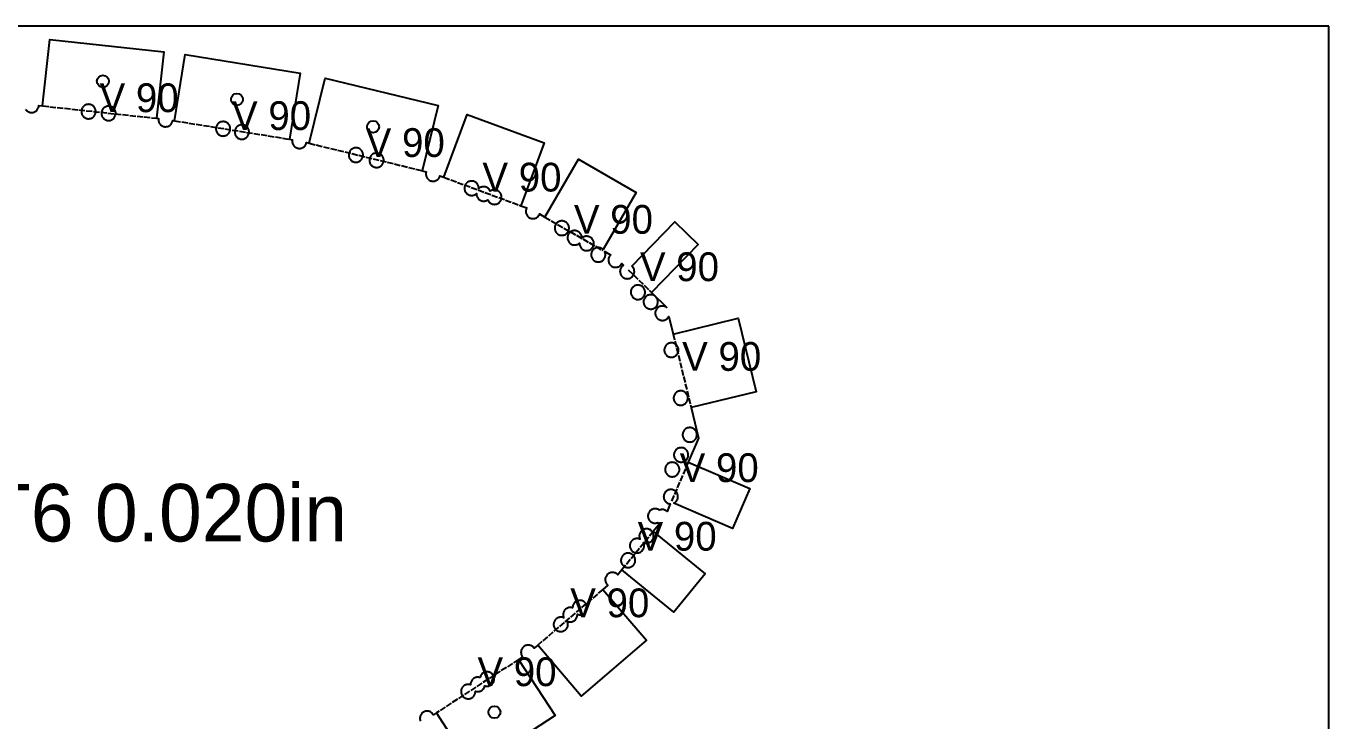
# Model space of a CAD drawing. Header units: millimetres. Extents: x 0 to 2438, y 0 to 1219.
# Drawn here: x 2166 to 2438, y 1074.1 to 1219 of the extents above; entities that cross this region are included whole.
import ezdxf

# ---------------------------------------------------------------- set-up
doc = ezdxf.new("R2010")
doc.units = ezdxf.units.MM
doc.linetypes.add('DASHED', pattern=[1.524, 1.27, -0.254])
for name, color, linetype in [('CUT', 7, 'CONTINUOUS'), ('ETCH', 8, 'CONTINUOUS'), ('HOLE', 6, 'CONTINUOUS'), ('VALLEY', 1, 'DASHED')]:
    doc.layers.add(name, color=color, linetype=linetype)

msp = doc.modelspace()

# ---------------------------------------------------------------- linework, layer by layer
at = {"layer": 'CUT'}
msp.add_lwpolyline([(2165.91, 1201.62), (2166, 1201.5), (2166.1, 1201.39), (2166.21, 1201.3), (2166.33, 1201.21), (2166.46, 1201.14), (2166.6, 1201.08), (2166.73, 1201.03), (2166.88, 1200.99), (2167.02, 1200.97), (2167.17, 1200.97), (2167.32, 1200.98), (2167.46, 1201), (2167.61, 1201.04), (2167.74, 1201.09), (2167.88, 1201.16), (2168, 1201.23), (2168.12, 1201.32), (2168.23, 1201.42), (2168.32, 1201.53), (2168.41, 1201.65), (2168.48, 1201.78), (2168.54, 1201.91), (2168.59, 1202.05), (2168.63, 1202.2), (2168.64, 1202.34), (2168.65, 1202.43), (2169.46, 1202.34), (2170.96, 1216.23), (2194.76, 1213.65), (2193.25, 1199.76), (2193.64, 1199.72), (2193.62, 1199.63), (2193.62, 1199.49), (2193.63, 1199.34), (2193.65, 1199.19), (2193.69, 1199.05), (2193.74, 1198.91), (2193.81, 1198.78), (2193.88, 1198.66), (2193.97, 1198.54), (2194.07, 1198.43), (2194.18, 1198.33), (2194.3, 1198.25), (2194.43, 1198.17), (2194.56, 1198.11), (2194.7, 1198.07), (2194.85, 1198.03), (2194.99, 1198.01), (2195.14, 1198.01), (2195.29, 1198.02), (2195.43, 1198.04), (2195.57, 1198.08), (2195.71, 1198.13), (2195.84, 1198.19), (2195.97, 1198.27), (2196.09, 1198.36), (2196.19, 1198.46), (2196.29, 1198.57), (2196.38, 1198.69), (2196.45, 1198.82), (2196.51, 1198.95), (2196.56, 1199.09), (2196.59, 1199.24), (2196.61, 1199.32), (2196.99, 1199.26), (2199.21, 1213.05), (2223.23, 1209.18), (2221.01, 1195.39), (2221.6, 1195.3), (2221.59, 1195.25), (2221.57, 1195.1), (2221.56, 1194.96), (2221.57, 1194.81), (2221.6, 1194.66), (2221.63, 1194.52), (2221.68, 1194.38), (2221.75, 1194.25), (2221.83, 1194.13), (2221.92, 1194.01), (2222.02, 1193.9), (2222.13, 1193.8), (2222.25, 1193.72), (2222.37, 1193.64), (2222.51, 1193.58), (2222.65, 1193.54), (2222.79, 1193.5), (2222.94, 1193.48), (2223.08, 1193.48), (2223.23, 1193.49), (2223.38, 1193.51), (2223.52, 1193.55), (2223.66, 1193.6), (2223.79, 1193.66), (2223.91, 1193.74), (2224.03, 1193.83), (2224.14, 1193.93), (2224.23, 1194.04), (2224.32, 1194.16), (2224.39, 1194.29), (2224.46, 1194.42), (2224.5, 1194.56), (2224.54, 1194.7), (2225.11, 1194.56), (2228.41, 1208.14), (2252, 1202.41), (2248.71, 1188.83), (2249.55, 1188.63), (2249.53, 1188.56), (2249.49, 1188.42), (2249.47, 1188.27), (2249.47, 1188.12), (2249.48, 1187.98), (2249.5, 1187.83), (2249.54, 1187.69), (2249.59, 1187.55), (2249.65, 1187.42), (2249.73, 1187.29), (2249.82, 1187.18), (2249.92, 1187.07), (2250.03, 1186.97), (2250.15, 1186.89), (2250.28, 1186.81), (2250.41, 1186.75), (2250.55, 1186.7), (2250.69, 1186.67), (2250.84, 1186.65), (2250.99, 1186.64), (2251.13, 1186.65), (2251.28, 1186.68), (2251.42, 1186.72), (2251.56, 1186.77), (2251.69, 1186.83), (2251.82, 1186.91), (2251.93, 1187), (2252.04, 1187.1), (2252.14, 1187.21), (2252.23, 1187.33), (2252.3, 1187.46), (2252.36, 1187.59), (2252.41, 1187.73), (2252.41, 1187.76), (2253.23, 1187.46), (2258.06, 1200.56), (2274.15, 1194.63), (2269.31, 1181.52), (2270.52, 1181.08), (2270.49, 1181.03), (2270.43, 1180.9), (2270.38, 1180.76), (2270.35, 1180.61), (2270.33, 1180.47), (2270.32, 1180.32), (2270.33, 1180.17), (2270.36, 1180.03), (2270.39, 1179.89), (2270.45, 1179.75), (2270.51, 1179.62), (2270.59, 1179.49), (2270.68, 1179.37), (2270.78, 1179.27), (2270.89, 1179.17), (2271.01, 1179.08), (2271.13, 1179.01), (2271.27, 1178.95), (2271.41, 1178.9), (2271.55, 1178.87), (2271.7, 1178.85), (2271.84, 1178.84), (2271.99, 1178.85), (2272.14, 1178.88), (2272.28, 1178.91), (2272.42, 1178.96), (2272.55, 1179.03), (2272.67, 1179.11), (2272.79, 1179.2), (2272.9, 1179.3), (2273, 1179.41), (2273.08, 1179.53), (2273.16, 1179.65), (2273.22, 1179.79), (2273.22, 1179.81), (2274.33, 1179.17), (2281.32, 1191.26), (2293.39, 1184.29), (2286.51, 1172.37), (2286.51, 1172.38), (2286.4, 1172.47), (2286.28, 1172.56), (2286.15, 1172.63), (2286.01, 1172.69), (2285.88, 1172.74), (2285.73, 1172.77), (2285.59, 1172.79), (2285.44, 1172.8), (2285.29, 1172.79), (2285.15, 1172.77), (2285, 1172.73), (2284.87, 1172.68), (2284.73, 1172.61), (2284.61, 1172.54), (2284.49, 1172.45), (2284.38, 1172.35), (2284.29, 1172.24), (2284.2, 1172.12), (2284.13, 1171.99), (2284.07, 1171.85), (2284.02, 1171.72), (2283.98, 1171.57), (2283.97, 1171.43), (2283.96, 1171.28), (2283.97, 1171.13), (2283.99, 1170.99), (2284.03, 1170.84), (2284.08, 1170.71), (2284.15, 1170.57), (2284.22, 1170.45), (2284.31, 1170.33), (2284.41, 1170.22), (2284.52, 1170.13), (2284.64, 1170.04), (2284.77, 1169.97), (2284.91, 1169.91), (2285.04, 1169.86), (2285.19, 1169.82), (2285.33, 1169.81), (2285.48, 1169.8), (2285.63, 1169.81), (2285.77, 1169.83), (2285.92, 1169.87), (2286.05, 1169.92), (2286.19, 1169.99), (2286.31, 1170.06), (2286.43, 1170.15), (2286.54, 1170.25), (2286.63, 1170.36), (2286.72, 1170.48), (2286.79, 1170.61), (2286.85, 1170.75), (2286.9, 1170.88), (2286.93, 1171.03), (2286.95, 1171.17), (2286.96, 1171.32), (2286.95, 1171.47), (2286.93, 1171.61), (2286.89, 1171.76), (2286.84, 1171.89), (2286.81, 1171.96), (2288.02, 1171.25), (2287.99, 1171.22), (2287.89, 1171.11), (2287.81, 1170.99), (2287.73, 1170.87), (2287.67, 1170.73), (2287.62, 1170.59), (2287.59, 1170.45), (2287.57, 1170.3), (2287.56, 1170.16), (2287.57, 1170.01), (2287.6, 1169.86), (2287.63, 1169.72), (2287.69, 1169.58), (2287.75, 1169.45), (2287.83, 1169.33), (2287.92, 1169.21), (2288.02, 1169.1), (2288.13, 1169), (2288.25, 1168.92), (2288.38, 1168.84), (2288.51, 1168.78), (2288.65, 1168.74), (2288.79, 1168.7), (2288.94, 1168.68), (2289.09, 1168.68), (2289.23, 1168.69), (2289.38, 1168.71), (2289.52, 1168.75), (2289.66, 1168.8), (2289.79, 1168.86), (2289.91, 1168.94), (2290.03, 1169.03), (2290.14, 1169.13), (2290.24, 1169.24), (2290.32, 1169.36), (2290.38, 1169.47), (2290.75, 1169.11), (2290.64, 1169.05), (2290.53, 1168.96), (2290.42, 1168.86), (2290.32, 1168.75), (2290.24, 1168.63), (2290.16, 1168.5), (2290.1, 1168.37), (2290.05, 1168.23), (2290.02, 1168.09), (2290, 1167.94), (2289.99, 1167.79), (2290, 1167.65), (2290.03, 1167.5), (2290.07, 1167.36), (2290.12, 1167.22), (2290.18, 1167.09), (2290.26, 1166.96), (2290.35, 1166.85), (2290.45, 1166.74), (2290.56, 1166.64), (2290.68, 1166.55), (2290.81, 1166.48), (2290.94, 1166.42), (2291.08, 1166.37), (2291.22, 1166.34), (2291.37, 1166.32), (2291.52, 1166.31), (2291.66, 1166.32), (2291.81, 1166.35), (2291.95, 1166.38), (2292.09, 1166.44), (2292.22, 1166.5), (2292.34, 1166.58), (2292.46, 1166.67), (2292.57, 1166.77), (2292.67, 1166.88), (2292.75, 1167), (2292.83, 1167.12), (2292.89, 1167.26), (2292.94, 1167.4), (2292.97, 1167.54), (2292.99, 1167.69), (2292.99, 1167.83), (2292.98, 1167.98), (2292.96, 1168.13), (2292.92, 1168.27), (2292.87, 1168.41), (2292.81, 1168.54), (2292.73, 1168.66), (2292.64, 1168.78), (2292.54, 1168.89), (2292.48, 1168.94), (2301.47, 1178.18), (2306.33, 1173.45), (2296.59, 1163.43), (2299.71, 1160.4), (2299.73, 1160.3), (2299.65, 1160.36), (2299.53, 1160.43), (2299.39, 1160.49), (2299.25, 1160.54), (2299.11, 1160.58), (2298.96, 1160.6), (2298.82, 1160.6), (2298.67, 1160.59), (2298.53, 1160.57), (2298.38, 1160.53), (2298.24, 1160.48), (2298.11, 1160.41), (2297.99, 1160.34), (2297.87, 1160.25), (2297.76, 1160.15), (2297.67, 1160.04), (2297.58, 1159.92), (2297.51, 1159.79), (2297.44, 1159.66), (2297.4, 1159.52), (2297.36, 1159.37), (2297.34, 1159.23), (2297.34, 1159.08), (2297.35, 1158.93), (2297.37, 1158.79), (2297.41, 1158.65), (2297.46, 1158.51), (2297.53, 1158.37), (2297.6, 1158.25), (2297.69, 1158.13), (2297.79, 1158.03), (2297.9, 1157.93), (2298.02, 1157.84), (2298.15, 1157.77), (2298.28, 1157.71), (2298.42, 1157.66), (2298.57, 1157.63), (2298.71, 1157.61), (2298.86, 1157.6), (2299.01, 1157.61), (2299.15, 1157.63), (2299.29, 1157.67), (2299.43, 1157.72), (2299.56, 1157.79), (2299.69, 1157.86), (2299.81, 1157.95), (2299.91, 1158.05), (2300.01, 1158.17), (2300.1, 1158.28), (2300.17, 1158.41), (2300.19, 1158.44), (2301.09, 1154.77), (2314.66, 1158.09), (2318.42, 1142.74), (2304.85, 1139.42), (2306.41, 1133.07), (2304.25, 1128.07), (2317.09, 1122.54), (2313.48, 1114.17), (2301.2, 1119.46), (2301.33, 1119.52), (2301.45, 1119.6), (2301.57, 1119.69), (2301.68, 1119.79), (2301.77, 1119.9), (2301.86, 1120.02), (2301.93, 1120.15), (2302, 1120.28), (2302.04, 1120.42), (2302.08, 1120.56), (2302.1, 1120.71), (2302.1, 1120.86), (2302.09, 1121), (2302.07, 1121.15), (2302.03, 1121.29), (2301.98, 1121.43), (2301.91, 1121.56), (2301.84, 1121.69), (2301.75, 1121.8), (2301.65, 1121.91), (2301.54, 1122.01), (2301.42, 1122.09), (2301.29, 1122.17), (2301.16, 1122.23), (2301.02, 1122.28), (2300.87, 1122.31), (2300.73, 1122.33), (2300.58, 1122.34), (2300.43, 1122.33), (2300.29, 1122.3), (2300.15, 1122.27), (2300.01, 1122.21), (2299.88, 1122.15), (2299.75, 1122.07), (2299.63, 1121.98), (2299.53, 1121.88), (2299.43, 1121.77), (2299.34, 1121.65), (2299.27, 1121.52), (2299.21, 1121.39), (2299.16, 1121.25), (2299.13, 1121.11), (2299.11, 1120.96), (2299.1, 1120.82), (2299.11, 1120.67), (2299.13, 1120.52), (2299.17, 1120.38), (2299.22, 1120.24), (2299.29, 1120.11), (2299.37, 1119.99), (2299.46, 1119.87), (2299.56, 1119.76), (2299.67, 1119.66), (2299.79, 1119.58), (2299.91, 1119.5), (2300.05, 1119.44), (2300.19, 1119.39), (2300.33, 1119.36), (2300.48, 1119.34), (2300.5, 1119.34), (2299.81, 1117.75), (2299.74, 1117.82), (2299.62, 1117.91), (2299.49, 1117.98), (2299.35, 1118.04), (2299.22, 1118.09), (2299.07, 1118.13), (2298.93, 1118.14), (2298.78, 1118.15), (2298.63, 1118.14), (2298.49, 1118.12), (2298.34, 1118.08), (2298.21, 1118.03), (2298.2, 1118.02), (2298.13, 1118.07), (2298.01, 1118.15), (2297.87, 1118.21), (2297.73, 1118.26), (2297.59, 1118.29), (2297.44, 1118.31), (2297.3, 1118.31), (2297.15, 1118.3), (2297.01, 1118.28), (2296.86, 1118.24), (2296.72, 1118.19), (2296.59, 1118.13), (2296.47, 1118.05), (2296.35, 1117.96), (2296.24, 1117.86), (2296.15, 1117.75), (2296.06, 1117.63), (2295.99, 1117.5), (2295.92, 1117.37), (2295.88, 1117.23), (2295.84, 1117.09), (2295.82, 1116.94), (2295.82, 1116.79), (2295.83, 1116.65), (2295.85, 1116.5), (2295.89, 1116.36), (2295.94, 1116.22), (2296.01, 1116.09), (2296.08, 1115.96), (2296.17, 1115.85), (2296.27, 1115.74), (2296.38, 1115.64), (2296.5, 1115.56), (2296.63, 1115.48), (2296.76, 1115.42), (2296.9, 1115.37), (2297.05, 1115.34), (2297.19, 1115.32), (2297.34, 1115.31), (2297.49, 1115.32), (2297.63, 1115.35), (2297.77, 1115.38), (2297.91, 1115.44), (2297.92, 1115.44), (2297.98, 1115.39), (2298.11, 1115.32), (2298.25, 1115.26), (2298.29, 1115.24), (2296.95, 1113.6), (2307.77, 1104.77), (2301.2, 1096.72), (2290.38, 1105.56), (2289.53, 1104.52), (2289.45, 1104.61), (2289.34, 1104.71), (2289.22, 1104.79), (2289.09, 1104.87), (2288.96, 1104.93), (2288.82, 1104.97), (2288.67, 1105.01), (2288.53, 1105.03), (2288.38, 1105.03), (2288.23, 1105.02), (2288.09, 1105), (2287.95, 1104.96), (2287.81, 1104.91), (2287.68, 1104.85), (2287.55, 1104.77), (2287.43, 1104.68), (2287.33, 1104.58), (2287.23, 1104.47), (2287.14, 1104.35), (2287.07, 1104.22), (2287.01, 1104.09), (2286.96, 1103.95), (2286.93, 1103.8), (2286.91, 1103.66), (2286.9, 1103.51), (2286.91, 1103.37), (2286.94, 1103.22), (2286.97, 1103.08), (2287.02, 1102.94), (2287.09, 1102.81), (2287.17, 1102.68), (2287.26, 1102.57), (2287.36, 1102.46), (2287.44, 1102.38), (2286.42, 1101.51), (2295.5, 1090.89), (2281.89, 1079.25), (2272.81, 1089.87), (2272.06, 1089.23), (2272.06, 1089.23), (2271.97, 1089.35), (2271.87, 1089.46), (2271.76, 1089.56), (2271.64, 1089.64), (2271.51, 1089.72), (2271.38, 1089.78), (2271.24, 1089.82), (2271.09, 1089.86), (2270.95, 1089.88), (2270.8, 1089.88), (2270.65, 1089.87), (2270.51, 1089.85), (2270.37, 1089.81), (2270.23, 1089.76), (2270.1, 1089.7), (2269.97, 1089.62), (2269.85, 1089.53), (2269.75, 1089.43), (2269.65, 1089.32), (2269.56, 1089.2), (2269.49, 1089.07), (2269.43, 1088.94), (2269.38, 1088.8), (2269.35, 1088.66), (2269.33, 1088.51), (2269.32, 1088.36), (2269.33, 1088.22), (2269.35, 1088.07), (2269.39, 1087.93), (2269.44, 1087.79), (2269.51, 1087.66), (2269.59, 1087.53), (2269.66, 1087.44), (2268.83, 1086.9), (2276.44, 1075.18), (2259.26, 1064.02), (2251.65, 1075.74), (2251.03, 1075.33), (2251.02, 1075.34), (2250.95, 1075.46), (2250.86, 1075.58), (2250.76, 1075.69), (2250.65, 1075.78), (2250.53, 1075.87), (2250.4, 1075.94), (2250.27, 1076), (2250.13, 1076.05), (2249.98, 1076.09), (2249.84, 1076.11), (2249.69, 1076.11), (2249.54, 1076.1), (2249.4, 1076.08), (2249.26, 1076.04), (2249.12, 1075.99), (2248.99, 1075.92), (2248.86, 1075.85), (2248.74, 1075.76), (2248.64, 1075.66), (2248.54, 1075.55), (2248.45, 1075.43), (2248.38, 1075.3), (2248.32, 1075.17), (2248.27, 1075.03), (2248.24, 1074.88), (2248.22, 1074.74), (2248.21, 1074.59), (2248.22, 1074.44), (2248.24, 1074.3), (2248.28, 1074.16), (2248.33, 1074.02)], dxfattribs=at)
for points in [[(2179.77, 1199.86), (2179.9, 1199.94), (2180.02, 1200.03), (2180.12, 1200.13), (2180.22, 1200.24), (2180.31, 1200.36), (2180.38, 1200.49), (2180.44, 1200.62), (2180.49, 1200.76), (2180.52, 1200.9), (2180.54, 1201.05), (2180.55, 1201.2), (2180.54, 1201.34), (2180.52, 1201.49), (2180.48, 1201.63), (2180.43, 1201.77), (2180.36, 1201.9), (2180.28, 1202.03), (2180.19, 1202.14), (2180.09, 1202.25), (2179.98, 1202.35), (2179.86, 1202.44), (2179.74, 1202.51), (2179.6, 1202.57), (2179.46, 1202.62), (2179.32, 1202.65), (2179.17, 1202.67), (2179.03, 1202.68), (2178.88, 1202.67), (2178.74, 1202.64), (2178.59, 1202.61), (2178.45, 1202.55), (2178.32, 1202.49), (2178.2, 1202.41), (2178.08, 1202.32), (2177.97, 1202.22), (2177.88, 1202.11), (2177.79, 1201.99), (2177.72, 1201.86), (2177.65, 1201.73), (2177.61, 1201.59), (2177.57, 1201.45), (2177.55, 1201.3), (2177.55, 1201.16), (2177.56, 1201.01), (2177.58, 1200.86), (2177.62, 1200.72), (2177.67, 1200.58), (2177.74, 1200.45), (2177.81, 1200.33), (2177.9, 1200.21), (2178, 1200.1), (2178.11, 1200), (2178.23, 1199.92), (2178.36, 1199.84), (2178.49, 1199.78), (2178.63, 1199.74), (2178.78, 1199.7), (2178.92, 1199.68), (2179.07, 1199.68), (2179.22, 1199.69), (2179.36, 1199.71), (2179.5, 1199.75), (2179.64, 1199.8), (2179.77, 1199.86)], [(2184.39, 1199.86), (2184.48, 1199.98), (2184.55, 1200.11), (2184.61, 1200.25), (2184.66, 1200.38), (2184.7, 1200.53), (2184.72, 1200.67), (2184.72, 1200.82), (2184.71, 1200.97), (2184.69, 1201.11), (2184.65, 1201.26), (2184.6, 1201.39), (2184.53, 1201.53), (2184.46, 1201.65), (2184.37, 1201.77), (2184.27, 1201.88), (2184.16, 1201.97), (2184.04, 1202.06), (2183.91, 1202.13), (2183.78, 1202.19), (2183.64, 1202.24), (2183.49, 1202.28), (2183.35, 1202.29), (2183.2, 1202.3), (2183.05, 1202.29), (2182.91, 1202.27), (2182.77, 1202.23), (2182.63, 1202.18), (2182.5, 1202.11), (2182.37, 1202.04), (2182.25, 1201.95), (2182.15, 1201.85), (2182.05, 1201.74), (2181.96, 1201.62), (2181.89, 1201.49), (2181.83, 1201.35), (2181.78, 1201.22), (2181.75, 1201.07), (2181.73, 1200.93), (2181.72, 1200.78), (2181.73, 1200.63), (2181.75, 1200.49), (2181.79, 1200.34), (2181.84, 1200.21), (2181.91, 1200.07), (2181.99, 1199.95), (2182.08, 1199.83), (2182.18, 1199.72), (2182.29, 1199.63), (2182.41, 1199.54), (2182.53, 1199.47), (2182.67, 1199.41), (2182.81, 1199.36), (2182.95, 1199.32), (2183.1, 1199.31), (2183.24, 1199.3), (2183.39, 1199.31), (2183.53, 1199.33), (2183.68, 1199.37), (2183.81, 1199.42), (2183.95, 1199.49), (2184.07, 1199.56), (2184.19, 1199.65), (2184.3, 1199.75), (2184.39, 1199.86)], [(2208.1, 1196.43), (2208.21, 1196.53), (2208.31, 1196.64), (2208.39, 1196.76), (2208.47, 1196.89), (2208.53, 1197.02), (2208.57, 1197.16), (2208.61, 1197.3), (2208.63, 1197.45), (2208.63, 1197.6), (2208.62, 1197.74), (2208.6, 1197.89), (2208.56, 1198.03), (2208.51, 1198.17), (2208.45, 1198.3), (2208.37, 1198.42), (2208.28, 1198.54), (2208.18, 1198.65), (2208.07, 1198.75), (2207.95, 1198.83), (2207.82, 1198.91), (2207.69, 1198.97), (2207.55, 1199.02), (2207.41, 1199.05), (2207.26, 1199.07), (2207.11, 1199.07), (2206.97, 1199.06), (2206.82, 1199.04), (2206.68, 1199), (2206.54, 1198.95), (2206.41, 1198.89), (2206.28, 1198.81), (2206.17, 1198.72), (2206.06, 1198.62), (2205.96, 1198.51), (2205.87, 1198.39), (2205.8, 1198.26), (2205.74, 1198.13), (2205.69, 1197.99), (2205.66, 1197.85), (2205.64, 1197.7), (2205.63, 1197.55), (2205.64, 1197.41), (2205.67, 1197.26), (2205.7, 1197.12), (2205.76, 1196.98), (2205.82, 1196.85), (2205.9, 1196.72), (2205.99, 1196.61), (2206.09, 1196.5), (2206.2, 1196.4), (2206.32, 1196.32), (2206.44, 1196.24), (2206.58, 1196.18), (2206.72, 1196.13), (2206.86, 1196.1), (2207.01, 1196.08), (2207.15, 1196.07), (2207.3, 1196.08), (2207.45, 1196.11), (2207.59, 1196.15), (2207.73, 1196.2), (2207.86, 1196.26), (2207.98, 1196.34), (2208.1, 1196.43)], [(2212.44, 1196.36), (2212.49, 1196.49), (2212.52, 1196.64), (2212.54, 1196.78), (2212.55, 1196.93), (2212.54, 1197.08), (2212.52, 1197.22), (2212.48, 1197.37), (2212.43, 1197.5), (2212.36, 1197.64), (2212.28, 1197.76), (2212.19, 1197.88), (2212.09, 1197.99), (2211.98, 1198.08), (2211.86, 1198.17), (2211.74, 1198.24), (2211.6, 1198.3), (2211.46, 1198.35), (2211.32, 1198.39), (2211.17, 1198.4), (2211.03, 1198.41), (2210.88, 1198.4), (2210.74, 1198.38), (2210.59, 1198.34), (2210.45, 1198.29), (2210.32, 1198.22), (2210.2, 1198.15), (2210.08, 1198.06), (2209.97, 1197.96), (2209.88, 1197.85), (2209.79, 1197.73), (2209.72, 1197.6), (2209.65, 1197.46), (2209.61, 1197.33), (2209.57, 1197.18), (2209.55, 1197.04), (2209.55, 1196.89), (2209.56, 1196.74), (2209.58, 1196.6), (2209.62, 1196.45), (2209.67, 1196.32), (2209.74, 1196.18), (2209.81, 1196.06), (2209.9, 1195.94), (2210, 1195.83), (2210.11, 1195.74), (2210.23, 1195.65), (2210.36, 1195.58), (2210.49, 1195.52), (2210.63, 1195.47), (2210.78, 1195.43), (2210.92, 1195.42), (2211.07, 1195.41), (2211.22, 1195.42), (2211.36, 1195.44), (2211.5, 1195.48), (2211.64, 1195.53), (2211.77, 1195.6), (2211.9, 1195.67), (2212.02, 1195.76), (2212.12, 1195.86), (2212.22, 1195.97), (2212.31, 1196.09), (2212.38, 1196.22), (2212.44, 1196.36)], [(2236.12, 1191.3), (2236.19, 1191.42), (2236.25, 1191.56), (2236.3, 1191.7), (2236.34, 1191.84), (2236.36, 1191.99), (2236.36, 1192.13), (2236.35, 1192.28), (2236.33, 1192.42), (2236.29, 1192.57), (2236.24, 1192.7), (2236.17, 1192.84), (2236.1, 1192.96), (2236.01, 1193.08), (2235.91, 1193.19), (2235.8, 1193.28), (2235.68, 1193.37), (2235.55, 1193.44), (2235.42, 1193.51), (2235.28, 1193.55), (2235.13, 1193.59), (2234.99, 1193.61), (2234.84, 1193.61), (2234.69, 1193.6), (2234.55, 1193.58), (2234.41, 1193.54), (2234.27, 1193.49), (2234.14, 1193.42), (2234.01, 1193.35), (2233.89, 1193.26), (2233.79, 1193.16), (2233.69, 1193.05), (2233.6, 1192.93), (2233.53, 1192.8), (2233.47, 1192.67), (2233.42, 1192.53), (2233.39, 1192.38), (2233.37, 1192.24), (2233.36, 1192.09), (2233.37, 1191.94), (2233.39, 1191.8), (2233.43, 1191.66), (2233.48, 1191.52), (2233.55, 1191.39), (2233.63, 1191.26), (2233.71, 1191.14), (2233.81, 1191.04), (2233.93, 1190.94), (2234.04, 1190.85), (2234.17, 1190.78), (2234.31, 1190.72), (2234.45, 1190.67), (2234.59, 1190.64), (2234.73, 1190.62), (2234.88, 1190.61), (2235.03, 1190.62), (2235.17, 1190.64), (2235.32, 1190.68), (2235.45, 1190.73), (2235.59, 1190.8), (2235.71, 1190.88), (2235.83, 1190.97), (2235.94, 1191.07), (2236.03, 1191.18), (2236.12, 1191.3)], [(2240.66, 1190.88), (2240.67, 1191.03), (2240.66, 1191.18), (2240.63, 1191.32), (2240.6, 1191.47), (2240.55, 1191.6), (2240.48, 1191.74), (2240.4, 1191.86), (2240.31, 1191.98), (2240.21, 1192.09), (2240.1, 1192.18), (2239.98, 1192.27), (2239.86, 1192.34), (2239.72, 1192.4), (2239.58, 1192.45), (2239.44, 1192.49), (2239.29, 1192.5), (2239.15, 1192.51), (2239, 1192.5), (2238.85, 1192.48), (2238.71, 1192.44), (2238.57, 1192.39), (2238.44, 1192.32), (2238.32, 1192.25), (2238.2, 1192.16), (2238.09, 1192.06), (2237.99, 1191.95), (2237.91, 1191.83), (2237.84, 1191.7), (2237.77, 1191.56), (2237.73, 1191.43), (2237.69, 1191.28), (2237.67, 1191.14), (2237.67, 1190.99), (2237.68, 1190.84), (2237.7, 1190.7), (2237.74, 1190.55), (2237.79, 1190.42), (2237.85, 1190.28), (2237.93, 1190.16), (2238.02, 1190.04), (2238.12, 1189.93), (2238.23, 1189.84), (2238.35, 1189.75), (2238.48, 1189.68), (2238.61, 1189.62), (2238.75, 1189.57), (2238.9, 1189.54), (2239.04, 1189.52), (2239.19, 1189.51), (2239.34, 1189.52), (2239.48, 1189.54), (2239.62, 1189.58), (2239.76, 1189.63), (2239.89, 1189.7), (2240.02, 1189.77), (2240.14, 1189.86), (2240.24, 1189.96), (2240.34, 1190.07), (2240.43, 1190.19), (2240.5, 1190.32), (2240.56, 1190.46), (2240.61, 1190.59), (2240.64, 1190.74), (2240.66, 1190.88)], [(2264.33, 1184.7), (2264.19, 1184.75), (2264.05, 1184.79), (2263.9, 1184.81), (2263.76, 1184.81), (2263.61, 1184.8), (2263.47, 1184.78), (2263.32, 1184.74), (2263.19, 1184.69), (2263.05, 1184.62), (2262.93, 1184.55), (2262.92, 1184.54), (2262.9, 1184.59), (2262.83, 1184.72), (2262.75, 1184.85), (2262.67, 1184.97), (2262.57, 1185.07), (2262.45, 1185.17), (2262.34, 1185.26), (2262.21, 1185.33), (2262.07, 1185.39), (2261.93, 1185.44), (2261.79, 1185.47), (2261.65, 1185.49), (2261.5, 1185.5), (2261.35, 1185.49), (2261.21, 1185.47), (2261.06, 1185.43), (2260.93, 1185.38), (2260.79, 1185.31), (2260.67, 1185.23), (2260.55, 1185.15), (2260.51, 1185.1), (2260.51, 1185.2), (2260.5, 1185.34), (2260.48, 1185.49), (2260.44, 1185.63), (2260.39, 1185.77), (2260.32, 1185.9), (2260.25, 1186.03), (2260.16, 1186.14), (2260.06, 1186.25), (2259.95, 1186.35), (2259.83, 1186.43), (2259.7, 1186.51), (2259.57, 1186.57), (2259.43, 1186.62), (2259.28, 1186.65), (2259.14, 1186.67), (2258.99, 1186.68), (2258.84, 1186.67), (2258.7, 1186.64), (2258.56, 1186.61), (2258.42, 1186.55), (2258.29, 1186.49), (2258.16, 1186.41), (2258.04, 1186.32), (2257.94, 1186.22), (2257.84, 1186.11), (2257.75, 1185.99), (2257.68, 1185.86), (2257.62, 1185.73), (2257.57, 1185.59), (2257.54, 1185.45), (2257.52, 1185.3), (2257.51, 1185.16), (2257.52, 1185.01), (2257.54, 1184.86), (2257.58, 1184.72), (2257.63, 1184.58), (2257.7, 1184.45), (2257.78, 1184.33), (2257.86, 1184.21), (2257.97, 1184.1), (2258.08, 1184), (2258.19, 1183.92), (2258.32, 1183.84), (2258.46, 1183.78), (2258.6, 1183.73), (2258.74, 1183.7), (2258.88, 1183.68), (2259.03, 1183.68), (2259.18, 1183.69), (2259.32, 1183.71), (2259.47, 1183.75), (2259.6, 1183.8), (2259.74, 1183.86), (2259.86, 1183.94), (2259.98, 1184.03), (2260.02, 1184.07), (2260.02, 1183.98), (2260.03, 1183.83), (2260.05, 1183.69), (2260.09, 1183.54), (2260.14, 1183.41), (2260.21, 1183.27), (2260.28, 1183.15), (2260.37, 1183.03), (2260.47, 1182.92), (2260.58, 1182.83), (2260.7, 1182.74), (2260.83, 1182.67), (2260.96, 1182.61), (2261.1, 1182.56), (2261.25, 1182.52), (2261.39, 1182.5), (2261.54, 1182.5), (2261.69, 1182.51), (2261.83, 1182.53), (2261.97, 1182.57), (2262.11, 1182.62), (2262.24, 1182.69), (2262.37, 1182.76), (2262.38, 1182.77), (2262.4, 1182.72), (2262.47, 1182.59), (2262.54, 1182.46), (2262.63, 1182.34), (2262.73, 1182.24), (2262.84, 1182.14), (2262.96, 1182.05), (2263.09, 1181.98), (2263.22, 1181.92), (2263.36, 1181.87), (2263.51, 1181.84), (2263.65, 1181.82), (2263.8, 1181.81), (2263.95, 1181.82), (2264.09, 1181.84), (2264.23, 1181.88), (2264.37, 1181.93), (2264.5, 1182), (2264.63, 1182.08), (2264.75, 1182.16), (2264.85, 1182.26), (2264.95, 1182.38), (2265.04, 1182.49), (2265.11, 1182.62), (2265.17, 1182.76), (2265.22, 1182.9), (2265.25, 1183.04), (2265.27, 1183.18), (2265.28, 1183.33), (2265.27, 1183.48), (2265.25, 1183.62), (2265.21, 1183.77), (2265.16, 1183.9), (2265.09, 1184.04), (2265.01, 1184.16), (2264.92, 1184.28), (2264.82, 1184.39), (2264.71, 1184.48), (2264.59, 1184.57), (2264.47, 1184.64), (2264.33, 1184.7)], [(2279.32, 1177.17), (2279.29, 1177.31), (2279.23, 1177.45), (2279.17, 1177.58), (2279.09, 1177.71), (2279, 1177.82), (2278.9, 1177.93), (2278.79, 1178.03), (2278.67, 1178.11), (2278.55, 1178.19), (2278.41, 1178.25), (2278.27, 1178.3), (2278.13, 1178.33), (2277.98, 1178.35), (2277.84, 1178.36), (2277.69, 1178.35), (2277.54, 1178.32), (2277.4, 1178.28), (2277.26, 1178.23), (2277.13, 1178.17), (2277.01, 1178.09), (2276.89, 1178), (2276.78, 1177.9), (2276.68, 1177.79), (2276.6, 1177.67), (2276.52, 1177.54), (2276.46, 1177.41), (2276.42, 1177.27), (2276.38, 1177.13), (2276.36, 1176.98), (2276.36, 1176.83), (2276.37, 1176.69), (2276.39, 1176.54), (2276.43, 1176.4), (2276.48, 1176.26), (2276.54, 1176.13), (2276.62, 1176), (2276.71, 1175.89), (2276.81, 1175.78), (2276.92, 1175.68), (2277.04, 1175.6), (2277.17, 1175.52), (2277.3, 1175.46), (2277.44, 1175.41), (2277.59, 1175.38), (2277.73, 1175.36), (2277.88, 1175.36), (2278.02, 1175.37), (2278.17, 1175.39), (2278.31, 1175.43), (2278.45, 1175.48), (2278.58, 1175.54), (2278.71, 1175.62), (2278.82, 1175.71), (2278.93, 1175.81), (2279.03, 1175.92), (2279.12, 1176.04), (2279.19, 1176.17), (2279.25, 1176.3), (2279.3, 1176.44), (2279.33, 1176.58), (2279.35, 1176.73), (2279.36, 1176.88), (2279.35, 1177.02), (2279.32, 1177.17)], [(2283.16, 1175.16), (2283.01, 1175.16), (2282.86, 1175.15), (2282.72, 1175.13), (2282.57, 1175.09), (2282.44, 1175.04), (2282.3, 1174.98), (2282.18, 1174.9), (2282.06, 1174.81), (2282.02, 1174.77), (2282.02, 1174.86), (2282.01, 1175.01), (2281.99, 1175.15), (2281.95, 1175.3), (2281.9, 1175.43), (2281.83, 1175.57), (2281.76, 1175.69), (2281.67, 1175.81), (2281.57, 1175.92), (2281.46, 1176.01), (2281.34, 1176.1), (2281.21, 1176.17), (2281.08, 1176.23), (2280.94, 1176.28), (2280.79, 1176.32), (2280.65, 1176.33), (2280.5, 1176.34), (2280.35, 1176.33), (2280.21, 1176.31), (2280.07, 1176.27), (2279.93, 1176.22), (2279.8, 1176.15), (2279.67, 1176.08), (2279.55, 1175.99), (2279.45, 1175.89), (2279.35, 1175.78), (2279.26, 1175.66), (2279.19, 1175.53), (2279.13, 1175.39), (2279.08, 1175.26), (2279.05, 1175.11), (2279.03, 1174.97), (2279.02, 1174.82), (2279.03, 1174.67), (2279.05, 1174.53), (2279.09, 1174.38), (2279.14, 1174.25), (2279.21, 1174.11), (2279.29, 1173.99), (2279.38, 1173.87), (2279.48, 1173.76), (2279.59, 1173.67), (2279.71, 1173.58), (2279.83, 1173.51), (2279.97, 1173.45), (2280.11, 1173.4), (2280.25, 1173.36), (2280.4, 1173.35), (2280.54, 1173.34), (2280.69, 1173.35), (2280.83, 1173.37), (2280.98, 1173.41), (2281.11, 1173.46), (2281.25, 1173.53), (2281.37, 1173.6), (2281.49, 1173.69), (2281.53, 1173.74), (2281.53, 1173.64), (2281.54, 1173.5), (2281.56, 1173.35), (2281.6, 1173.21), (2281.65, 1173.07), (2281.72, 1172.94), (2281.79, 1172.81), (2281.88, 1172.7), (2281.98, 1172.59), (2282.09, 1172.49), (2282.21, 1172.4), (2282.34, 1172.33), (2282.48, 1172.27), (2282.61, 1172.22), (2282.76, 1172.19), (2282.9, 1172.17), (2283.05, 1172.16), (2283.2, 1172.17), (2283.34, 1172.2), (2283.49, 1172.23), (2283.62, 1172.29), (2283.76, 1172.35), (2283.88, 1172.43), (2284, 1172.52), (2284.11, 1172.62), (2284.2, 1172.73), (2284.29, 1172.85), (2284.36, 1172.97), (2284.42, 1173.11), (2284.47, 1173.25), (2284.5, 1173.39), (2284.52, 1173.54), (2284.53, 1173.68), (2284.52, 1173.83), (2284.5, 1173.98), (2284.46, 1174.12), (2284.41, 1174.26), (2284.34, 1174.39), (2284.27, 1174.51), (2284.18, 1174.63), (2284.08, 1174.74), (2283.97, 1174.84), (2283.85, 1174.92), (2283.72, 1175), (2283.58, 1175.06), (2283.45, 1175.1), (2283.3, 1175.14), (2283.16, 1175.16)], [(2295.24, 1163.5), (2295.23, 1163.65), (2295.21, 1163.79), (2295.17, 1163.93), (2295.12, 1164.07), (2295.06, 1164.2), (2294.98, 1164.33), (2294.89, 1164.45), (2294.79, 1164.55), (2294.68, 1164.65), (2294.56, 1164.74), (2294.43, 1164.81), (2294.3, 1164.87), (2294.16, 1164.92), (2294.02, 1164.95), (2293.87, 1164.97), (2293.72, 1164.98), (2293.58, 1164.97), (2293.43, 1164.95), (2293.29, 1164.91), (2293.15, 1164.86), (2293.02, 1164.79), (2292.89, 1164.71), (2292.78, 1164.63), (2292.67, 1164.53), (2292.57, 1164.41), (2292.49, 1164.3), (2292.41, 1164.17), (2292.35, 1164.03), (2292.3, 1163.89), (2292.27, 1163.75), (2292.25, 1163.61), (2292.24, 1163.46), (2292.25, 1163.31), (2292.28, 1163.17), (2292.31, 1163.02), (2292.37, 1162.89), (2292.43, 1162.75), (2292.51, 1162.63), (2292.6, 1162.51), (2292.7, 1162.4), (2292.81, 1162.31), (2292.93, 1162.22), (2293.06, 1162.15), (2293.19, 1162.09), (2293.33, 1162.04), (2293.47, 1162), (2293.62, 1161.98), (2293.76, 1161.98), (2293.91, 1161.99), (2294.06, 1162.01), (2294.2, 1162.05), (2294.34, 1162.1), (2294.47, 1162.17), (2294.59, 1162.24), (2294.71, 1162.33), (2294.82, 1162.43), (2294.92, 1162.54), (2295, 1162.66), (2295.08, 1162.79), (2295.14, 1162.92), (2295.19, 1163.06), (2295.22, 1163.21), (2295.24, 1163.35), (2295.24, 1163.5)], [(2297.55, 1162.43), (2297.45, 1162.54), (2297.34, 1162.64), (2297.22, 1162.72), (2297.1, 1162.8), (2296.96, 1162.86), (2296.82, 1162.91), (2296.68, 1162.94), (2296.53, 1162.96), (2296.39, 1162.96), (2296.24, 1162.95), (2296.09, 1162.93), (2295.95, 1162.89), (2295.81, 1162.84), (2295.68, 1162.78), (2295.56, 1162.7), (2295.44, 1162.61), (2295.33, 1162.51), (2295.24, 1162.4), (2295.15, 1162.28), (2295.08, 1162.15), (2295.01, 1162.02), (2294.97, 1161.88), (2294.93, 1161.74), (2294.91, 1161.59), (2294.91, 1161.44), (2294.92, 1161.3), (2294.94, 1161.15), (2294.98, 1161.01), (2295.03, 1160.87), (2295.1, 1160.74), (2295.17, 1160.61), (2295.26, 1160.5), (2295.36, 1160.39), (2295.47, 1160.29), (2295.59, 1160.21), (2295.72, 1160.13), (2295.85, 1160.07), (2295.99, 1160.02), (2296.14, 1159.99), (2296.28, 1159.97), (2296.43, 1159.96), (2296.58, 1159.97), (2296.72, 1160), (2296.86, 1160.03), (2297, 1160.09), (2297.13, 1160.15), (2297.26, 1160.23), (2297.38, 1160.32), (2297.48, 1160.42), (2297.58, 1160.53), (2297.67, 1160.65), (2297.74, 1160.78), (2297.8, 1160.91), (2297.85, 1161.05), (2297.88, 1161.19), (2297.9, 1161.34), (2297.91, 1161.48), (2297.9, 1161.63), (2297.88, 1161.78), (2297.84, 1161.92), (2297.79, 1162.06), (2297.72, 1162.19), (2297.64, 1162.31), (2297.55, 1162.43)], [(2302.03, 1152.15), (2301.96, 1152.28), (2301.87, 1152.39), (2301.77, 1152.5), (2301.66, 1152.6), (2301.54, 1152.68), (2301.41, 1152.76), (2301.28, 1152.82), (2301.14, 1152.87), (2300.99, 1152.9), (2300.85, 1152.92), (2300.7, 1152.92), (2300.55, 1152.92), (2300.41, 1152.89), (2300.27, 1152.85), (2300.13, 1152.8), (2300, 1152.74), (2299.87, 1152.66), (2299.75, 1152.57), (2299.65, 1152.47), (2299.55, 1152.36), (2299.46, 1152.24), (2299.39, 1152.11), (2299.33, 1151.98), (2299.28, 1151.84), (2299.25, 1151.7), (2299.23, 1151.55), (2299.22, 1151.4), (2299.23, 1151.26), (2299.25, 1151.11), (2299.29, 1150.97), (2299.34, 1150.83), (2299.41, 1150.7), (2299.49, 1150.57), (2299.57, 1150.46), (2299.67, 1150.35), (2299.79, 1150.25), (2299.9, 1150.17), (2300.03, 1150.09), (2300.17, 1150.03), (2300.31, 1149.98), (2300.45, 1149.95), (2300.59, 1149.93), (2300.74, 1149.93), (2300.89, 1149.93), (2301.03, 1149.96), (2301.18, 1150), (2301.31, 1150.05), (2301.45, 1150.11), (2301.57, 1150.19), (2301.69, 1150.28), (2301.8, 1150.38), (2301.89, 1150.49), (2301.98, 1150.61), (2302.05, 1150.74), (2302.11, 1150.87), (2302.16, 1151.01), (2302.2, 1151.15), (2302.22, 1151.3), (2302.22, 1151.45), (2302.21, 1151.59), (2302.19, 1151.74), (2302.15, 1151.88), (2302.1, 1152.02), (2302.03, 1152.15)], [(2301.34, 1142.11), (2301.28, 1141.97), (2301.23, 1141.83), (2301.2, 1141.69), (2301.18, 1141.54), (2301.17, 1141.4), (2301.18, 1141.25), (2301.2, 1141.1), (2301.24, 1140.96), (2301.29, 1140.82), (2301.36, 1140.69), (2301.44, 1140.57), (2301.52, 1140.45), (2301.63, 1140.34), (2301.74, 1140.25), (2301.85, 1140.16), (2301.98, 1140.09), (2302.12, 1140.02), (2302.26, 1139.98), (2302.4, 1139.94), (2302.54, 1139.92), (2302.69, 1139.92), (2302.84, 1139.93), (2302.98, 1139.95), (2303.13, 1139.99), (2303.26, 1140.04), (2303.4, 1140.1), (2303.52, 1140.18), (2303.64, 1140.27), (2303.75, 1140.37), (2303.84, 1140.48), (2303.93, 1140.6), (2304, 1140.73), (2304.06, 1140.86), (2304.11, 1141), (2304.15, 1141.15), (2304.17, 1141.29), (2304.17, 1141.44), (2304.16, 1141.59), (2304.14, 1141.73), (2304.1, 1141.87), (2304.05, 1142.01), (2303.98, 1142.14), (2303.91, 1142.27), (2303.82, 1142.39), (2303.72, 1142.49), (2303.61, 1142.59), (2303.49, 1142.68), (2303.36, 1142.75), (2303.23, 1142.81), (2303.09, 1142.86), (2302.94, 1142.89), (2302.8, 1142.91), (2302.65, 1142.92), (2302.5, 1142.91), (2302.36, 1142.88), (2302.22, 1142.85), (2302.08, 1142.8), (2301.95, 1142.73), (2301.82, 1142.65), (2301.7, 1142.56), (2301.6, 1142.46), (2301.5, 1142.35), (2301.41, 1142.23), (2301.34, 1142.11)], [(2303.29, 1134.56), (2303.22, 1134.43), (2303.16, 1134.3), (2303.11, 1134.16), (2303.08, 1134.01), (2303.06, 1133.87), (2303.05, 1133.72), (2303.06, 1133.57), (2303.09, 1133.43), (2303.12, 1133.29), (2303.18, 1133.15), (2303.24, 1133.02), (2303.32, 1132.89), (2303.41, 1132.77), (2303.51, 1132.67), (2303.62, 1132.57), (2303.74, 1132.48), (2303.86, 1132.41), (2304, 1132.35), (2304.14, 1132.3), (2304.28, 1132.27), (2304.43, 1132.25), (2304.57, 1132.24), (2304.72, 1132.25), (2304.87, 1132.28), (2305.01, 1132.31), (2305.15, 1132.36), (2305.28, 1132.43), (2305.4, 1132.51), (2305.52, 1132.6), (2305.63, 1132.7), (2305.73, 1132.81), (2305.81, 1132.93), (2305.89, 1133.05), (2305.95, 1133.19), (2305.99, 1133.33), (2306.03, 1133.47), (2306.05, 1133.62), (2306.05, 1133.76), (2306.04, 1133.91), (2306.02, 1134.06), (2305.98, 1134.2), (2305.93, 1134.34), (2305.87, 1134.47), (2305.79, 1134.59), (2305.7, 1134.71), (2305.6, 1134.82), (2305.49, 1134.92), (2305.37, 1135), (2305.24, 1135.08), (2305.11, 1135.14), (2304.97, 1135.18), (2304.83, 1135.22), (2304.68, 1135.24), (2304.53, 1135.24), (2304.39, 1135.23), (2304.24, 1135.21), (2304.1, 1135.17), (2303.96, 1135.12), (2303.83, 1135.06), (2303.7, 1134.98), (2303.59, 1134.89), (2303.48, 1134.79), (2303.38, 1134.68), (2303.29, 1134.56)], [(2301.58, 1130.49), (2301.49, 1130.37), (2301.42, 1130.25), (2301.36, 1130.11), (2301.31, 1129.97), (2301.28, 1129.83), (2301.26, 1129.68), (2301.25, 1129.54), (2301.26, 1129.39), (2301.28, 1129.24), (2301.32, 1129.1), (2301.37, 1128.96), (2301.44, 1128.83), (2301.52, 1128.71), (2301.61, 1128.59), (2301.71, 1128.48), (2301.82, 1128.38), (2301.94, 1128.3), (2302.06, 1128.22), (2302.2, 1128.16), (2302.34, 1128.12), (2302.48, 1128.08), (2302.63, 1128.06), (2302.77, 1128.06), (2302.92, 1128.07), (2303.06, 1128.09), (2303.21, 1128.13), (2303.34, 1128.18), (2303.48, 1128.24), (2303.6, 1128.32), (2303.72, 1128.41), (2303.83, 1128.51), (2303.92, 1128.62), (2304.01, 1128.74), (2304.08, 1128.87), (2304.15, 1129), (2304.19, 1129.14), (2304.23, 1129.28), (2304.25, 1129.43), (2304.25, 1129.58), (2304.24, 1129.72), (2304.22, 1129.87), (2304.18, 1130.01), (2304.13, 1130.15), (2304.06, 1130.28), (2303.99, 1130.41), (2303.9, 1130.52), (2303.8, 1130.63), (2303.69, 1130.73), (2303.57, 1130.82), (2303.44, 1130.89), (2303.31, 1130.95), (2303.17, 1131), (2303.02, 1131.03), (2302.88, 1131.05), (2302.73, 1131.06), (2302.58, 1131.05), (2302.44, 1131.02), (2302.3, 1130.99), (2302.16, 1130.93), (2302.03, 1130.87), (2301.9, 1130.79), (2301.78, 1130.7), (2301.68, 1130.6), (2301.58, 1130.49)], [(2299.51, 1127.06), (2299.46, 1126.92), (2299.43, 1126.78), (2299.41, 1126.64), (2299.4, 1126.49), (2299.41, 1126.34), (2299.43, 1126.2), (2299.47, 1126.05), (2299.52, 1125.92), (2299.59, 1125.78), (2299.67, 1125.66), (2299.76, 1125.54), (2299.86, 1125.43), (2299.97, 1125.34), (2300.09, 1125.25), (2300.21, 1125.18), (2300.35, 1125.12), (2300.49, 1125.07), (2300.63, 1125.03), (2300.78, 1125.01), (2300.92, 1125.01), (2301.07, 1125.02), (2301.21, 1125.04), (2301.36, 1125.08), (2301.49, 1125.13), (2301.63, 1125.2), (2301.75, 1125.27), (2301.87, 1125.36), (2301.98, 1125.46), (2302.07, 1125.57), (2302.16, 1125.69), (2302.23, 1125.82), (2302.3, 1125.95), (2302.34, 1126.09), (2302.38, 1126.24), (2302.4, 1126.38), (2302.4, 1126.53), (2302.39, 1126.68), (2302.37, 1126.82), (2302.33, 1126.96), (2302.28, 1127.1), (2302.21, 1127.23), (2302.14, 1127.36), (2302.05, 1127.48), (2301.95, 1127.58), (2301.84, 1127.68), (2301.72, 1127.77), (2301.59, 1127.84), (2301.46, 1127.9), (2301.32, 1127.95), (2301.17, 1127.98), (2301.03, 1128), (2300.88, 1128.01), (2300.73, 1128), (2300.59, 1127.98), (2300.45, 1127.94), (2300.31, 1127.89), (2300.18, 1127.82), (2300.05, 1127.74), (2299.93, 1127.66), (2299.83, 1127.55), (2299.73, 1127.44), (2299.64, 1127.33), (2299.57, 1127.2), (2299.51, 1127.06)], [(2292.05, 1110.43), (2292.07, 1110.29), (2292.11, 1110.15), (2292.16, 1110.01), (2292.22, 1109.88), (2292.3, 1109.75), (2292.39, 1109.63), (2292.49, 1109.53), (2292.6, 1109.43), (2292.72, 1109.34), (2292.85, 1109.27), (2292.98, 1109.21), (2293.12, 1109.16), (2293.26, 1109.13), (2293.41, 1109.11), (2293.56, 1109.1), (2293.7, 1109.11), (2293.85, 1109.14), (2293.99, 1109.17), (2294.13, 1109.22), (2294.26, 1109.29), (2294.39, 1109.37), (2294.5, 1109.46), (2294.61, 1109.56), (2294.71, 1109.67), (2294.79, 1109.79), (2294.87, 1109.91), (2294.93, 1110.05), (2294.98, 1110.19), (2295.01, 1110.33), (2295.03, 1110.48), (2295.04, 1110.62), (2295.03, 1110.77), (2295, 1110.92), (2294.96, 1111.06), (2294.91, 1111.2), (2294.87, 1111.27), (2294.96, 1111.23), (2295.1, 1111.19), (2295.24, 1111.15), (2295.39, 1111.13), (2295.54, 1111.13), (2295.68, 1111.14), (2295.83, 1111.16), (2295.97, 1111.2), (2296.11, 1111.25), (2296.24, 1111.32), (2296.37, 1111.39), (2296.48, 1111.48), (2296.59, 1111.58), (2296.69, 1111.69), (2296.77, 1111.81), (2296.85, 1111.94), (2296.91, 1112.07), (2296.96, 1112.21), (2296.99, 1112.36), (2297.01, 1112.5), (2297.02, 1112.65), (2297.01, 1112.8), (2296.98, 1112.94), (2296.95, 1113.08), (2296.89, 1113.22), (2296.83, 1113.35), (2296.75, 1113.48), (2296.66, 1113.6), (2296.56, 1113.7), (2296.45, 1113.8), (2296.33, 1113.89), (2296.2, 1113.96), (2296.07, 1114.02), (2295.93, 1114.07), (2295.79, 1114.1), (2295.64, 1114.12), (2295.5, 1114.13), (2295.35, 1114.12), (2295.2, 1114.09), (2295.06, 1114.06), (2294.92, 1114.01), (2294.79, 1113.94), (2294.67, 1113.86), (2294.55, 1113.77), (2294.44, 1113.67), (2294.34, 1113.56), (2294.26, 1113.44), (2294.18, 1113.32), (2294.12, 1113.18), (2294.07, 1113.04), (2294.04, 1112.9), (2294.02, 1112.75), (2294.02, 1112.61), (2294.03, 1112.46), (2294.05, 1112.31), (2294.09, 1112.17), (2294.14, 1112.03), (2294.18, 1111.96), (2294.09, 1112), (2293.95, 1112.04), (2293.81, 1112.08), (2293.66, 1112.1), (2293.51, 1112.1), (2293.37, 1112.09), (2293.22, 1112.07), (2293.08, 1112.03), (2292.94, 1111.98), (2292.81, 1111.92), (2292.69, 1111.84), (2292.57, 1111.75), (2292.46, 1111.65), (2292.36, 1111.54), (2292.28, 1111.42), (2292.2, 1111.29), (2292.14, 1111.16), (2292.09, 1111.02), (2292.06, 1110.87), (2292.04, 1110.73), (2292.04, 1110.58), (2292.05, 1110.43)], [(2290.31, 1106.96), (2290.37, 1106.83), (2290.45, 1106.7), (2290.54, 1106.59), (2290.64, 1106.48), (2290.75, 1106.38), (2290.87, 1106.3), (2291, 1106.22), (2291.13, 1106.16), (2291.27, 1106.11), (2291.41, 1106.08), (2291.56, 1106.06), (2291.71, 1106.05), (2291.85, 1106.06), (2292, 1106.09), (2292.14, 1106.13), (2292.28, 1106.18), (2292.41, 1106.24), (2292.54, 1106.32), (2292.65, 1106.41), (2292.76, 1106.51), (2292.86, 1106.62), (2292.94, 1106.74), (2293.02, 1106.87), (2293.08, 1107), (2293.13, 1107.14), (2293.16, 1107.28), (2293.18, 1107.43), (2293.19, 1107.58), (2293.18, 1107.72), (2293.15, 1107.87), (2293.11, 1108.01), (2293.06, 1108.15), (2293, 1108.28), (2292.92, 1108.41), (2292.83, 1108.52), (2292.73, 1108.63), (2292.62, 1108.73), (2292.5, 1108.81), (2292.37, 1108.89), (2292.24, 1108.95), (2292.1, 1109), (2291.96, 1109.03), (2291.81, 1109.05), (2291.66, 1109.05), (2291.52, 1109.05), (2291.37, 1109.02), (2291.23, 1108.98), (2291.09, 1108.93), (2290.96, 1108.87), (2290.84, 1108.79), (2290.72, 1108.7), (2290.61, 1108.6), (2290.51, 1108.49), (2290.43, 1108.37), (2290.35, 1108.24), (2290.29, 1108.11), (2290.24, 1107.97), (2290.21, 1107.83), (2290.19, 1107.68), (2290.19, 1107.53), (2290.2, 1107.39), (2290.22, 1107.24), (2290.26, 1107.1), (2290.31, 1106.96)], [(2276.58, 1093.13), (2276.69, 1093.03), (2276.81, 1092.94), (2276.94, 1092.87), (2277.07, 1092.81), (2277.21, 1092.76), (2277.36, 1092.73), (2277.5, 1092.71), (2277.65, 1092.7), (2277.8, 1092.71), (2277.94, 1092.74), (2278.08, 1092.77), (2278.22, 1092.82), (2278.35, 1092.89), (2278.48, 1092.97), (2278.6, 1093.06), (2278.7, 1093.16), (2278.8, 1093.27), (2278.89, 1093.39), (2278.96, 1093.51), (2279.02, 1093.65), (2279.07, 1093.79), (2279.1, 1093.93), (2279.12, 1094.08), (2279.13, 1094.22), (2279.12, 1094.37), (2279.09, 1094.52), (2279.06, 1094.66), (2279.01, 1094.8), (2278.97, 1094.87), (2279.05, 1094.83), (2279.19, 1094.79), (2279.34, 1094.75), (2279.48, 1094.73), (2279.63, 1094.73), (2279.78, 1094.74), (2279.92, 1094.76), (2280.06, 1094.8), (2280.2, 1094.85), (2280.33, 1094.92), (2280.46, 1094.99), (2280.58, 1095.08), (2280.68, 1095.18), (2280.78, 1095.29), (2280.87, 1095.41), (2280.94, 1095.54), (2281, 1095.67), (2281.05, 1095.81), (2281.08, 1095.96), (2281.1, 1096.1), (2281.11, 1096.25), (2281.1, 1096.3), (2281.18, 1096.27), (2281.32, 1096.24), (2281.47, 1096.22), (2281.62, 1096.21), (2281.76, 1096.22), (2281.91, 1096.25), (2282.05, 1096.28), (2282.19, 1096.34), (2282.32, 1096.4), (2282.45, 1096.48), (2282.56, 1096.57), (2282.67, 1096.67), (2282.77, 1096.78), (2282.85, 1096.9), (2282.93, 1097.02), (2282.99, 1097.16), (2283.04, 1097.3), (2283.07, 1097.44), (2283.09, 1097.59), (2283.1, 1097.73), (2283.09, 1097.88), (2283.06, 1098.03), (2283.02, 1098.17), (2282.97, 1098.31), (2282.91, 1098.44), (2282.83, 1098.56), (2282.74, 1098.68), (2282.64, 1098.79), (2282.53, 1098.89), (2282.41, 1098.97), (2282.28, 1099.05), (2282.15, 1099.11), (2282.01, 1099.15), (2281.87, 1099.19), (2281.72, 1099.21), (2281.57, 1099.21), (2281.43, 1099.2), (2281.28, 1099.18), (2281.14, 1099.14), (2281, 1099.09), (2280.87, 1099.03), (2280.74, 1098.95), (2280.63, 1098.86), (2280.52, 1098.76), (2280.42, 1098.65), (2280.34, 1098.53), (2280.26, 1098.4), (2280.2, 1098.27), (2280.15, 1098.13), (2280.12, 1097.99), (2280.1, 1097.84), (2280.1, 1097.69), (2280.1, 1097.64), (2280.02, 1097.67), (2279.88, 1097.7), (2279.73, 1097.72), (2279.59, 1097.73), (2279.44, 1097.72), (2279.29, 1097.7), (2279.15, 1097.66), (2279.01, 1097.61), (2278.88, 1097.54), (2278.76, 1097.46), (2278.64, 1097.37), (2278.53, 1097.27), (2278.44, 1097.16), (2278.35, 1097.04), (2278.28, 1096.92), (2278.21, 1096.78), (2278.17, 1096.64), (2278.13, 1096.5), (2278.11, 1096.35), (2278.11, 1096.21), (2278.12, 1096.06), (2278.14, 1095.92), (2278.18, 1095.77), (2278.23, 1095.64), (2278.27, 1095.56), (2278.18, 1095.6), (2278.04, 1095.64), (2277.9, 1095.68), (2277.75, 1095.7), (2277.61, 1095.7), (2277.46, 1095.69), (2277.31, 1095.67), (2277.17, 1095.63), (2277.03, 1095.58), (2276.9, 1095.52), (2276.78, 1095.44), (2276.66, 1095.35), (2276.55, 1095.25), (2276.45, 1095.14), (2276.37, 1095.02), (2276.29, 1094.89), (2276.23, 1094.76), (2276.19, 1094.62), (2276.15, 1094.47), (2276.13, 1094.33), (2276.13, 1094.18), (2276.14, 1094.03), (2276.16, 1093.89), (2276.2, 1093.75), (2276.25, 1093.61), (2276.31, 1093.48), (2276.39, 1093.35), (2276.48, 1093.24), (2276.58, 1093.13)], [(2257.61, 1078.86), (2257.75, 1078.8), (2257.89, 1078.75), (2258.03, 1078.72), (2258.18, 1078.7), (2258.32, 1078.69), (2258.47, 1078.7), (2258.62, 1078.72), (2258.76, 1078.76), (2258.9, 1078.81), (2259.03, 1078.88), (2259.15, 1078.96), (2259.27, 1079.05), (2259.38, 1079.15), (2259.48, 1079.26), (2259.56, 1079.38), (2259.64, 1079.5), (2259.7, 1079.64), (2259.74, 1079.78), (2259.78, 1079.92), (2259.8, 1080.06), (2259.8, 1080.21), (2259.8, 1080.26), (2259.87, 1080.23), (2260.02, 1080.2), (2260.16, 1080.18), (2260.31, 1080.18), (2260.46, 1080.19), (2260.6, 1080.21), (2260.75, 1080.25), (2260.88, 1080.3), (2261.02, 1080.36), (2261.14, 1080.44), (2261.26, 1080.53), (2261.37, 1080.63), (2261.46, 1080.74), (2261.55, 1080.86), (2261.62, 1080.99), (2261.68, 1081.12), (2261.73, 1081.26), (2261.76, 1081.38), (2261.81, 1081.36), (2261.96, 1081.33), (2262.1, 1081.31), (2262.25, 1081.3), (2262.4, 1081.31), (2262.54, 1081.34), (2262.68, 1081.37), (2262.82, 1081.43), (2262.96, 1081.49), (2263.08, 1081.57), (2263.2, 1081.66), (2263.3, 1081.76), (2263.4, 1081.87), (2263.49, 1081.99), (2263.56, 1082.11), (2263.62, 1082.25), (2263.67, 1082.39), (2263.7, 1082.53), (2263.72, 1082.68), (2263.73, 1082.82), (2263.72, 1082.97), (2263.7, 1083.12), (2263.66, 1083.26), (2263.61, 1083.4), (2263.54, 1083.53), (2263.47, 1083.65), (2263.38, 1083.77), (2263.28, 1083.88), (2263.16, 1083.98), (2263.05, 1084.06), (2262.92, 1084.14), (2262.78, 1084.2), (2262.64, 1084.24), (2262.5, 1084.28), (2262.36, 1084.3), (2262.21, 1084.3), (2262.06, 1084.29), (2261.92, 1084.27), (2261.77, 1084.23), (2261.64, 1084.18), (2261.5, 1084.12), (2261.38, 1084.04), (2261.26, 1083.95), (2261.15, 1083.85), (2261.06, 1083.74), (2260.97, 1083.62), (2260.9, 1083.49), (2260.84, 1083.36), (2260.79, 1083.22), (2260.76, 1083.1), (2260.71, 1083.12), (2260.56, 1083.15), (2260.42, 1083.17), (2260.27, 1083.18), (2260.12, 1083.17), (2259.98, 1083.14), (2259.83, 1083.11), (2259.7, 1083.05), (2259.56, 1082.99), (2259.44, 1082.91), (2259.32, 1082.82), (2259.21, 1082.72), (2259.12, 1082.61), (2259.03, 1082.49), (2258.96, 1082.36), (2258.9, 1082.23), (2258.85, 1082.09), (2258.81, 1081.95), (2258.8, 1081.8), (2258.79, 1081.66), (2258.79, 1081.61), (2258.72, 1081.63), (2258.57, 1081.67), (2258.43, 1081.69), (2258.28, 1081.69), (2258.13, 1081.68), (2257.99, 1081.66), (2257.85, 1081.62), (2257.71, 1081.57), (2257.58, 1081.5), (2257.45, 1081.43), (2257.33, 1081.34), (2257.23, 1081.24), (2257.13, 1081.13), (2257.04, 1081.01), (2256.97, 1080.88), (2256.91, 1080.75), (2256.86, 1080.61), (2256.83, 1080.46), (2256.81, 1080.32), (2256.8, 1080.17), (2256.81, 1080.02), (2256.84, 1079.88), (2256.87, 1079.74), (2256.92, 1079.6), (2256.99, 1079.47), (2257.07, 1079.34), (2257.16, 1079.22), (2257.26, 1079.12), (2257.37, 1079.02), (2257.49, 1078.93), (2257.61, 1078.86)]]:
    msp.add_lwpolyline(points, close=True, dxfattribs=at)
at = {"layer": 'ETCH'}
msp.add_lwpolyline([(0, 0), (2438, 0), (2438, 1219), (0, 1219)], close=True, dxfattribs=at)
at = {"layer": 'HOLE'}
for centre in [(2182.05, 1207.48), (2210.03, 1203.71), (2238.44, 1197.99), (2263.77, 1075.89)]:
    msp.add_circle(centre, 1.25, dxfattribs=at)
at = {"layer": 'VALLEY'}
for p, q in [((2169.46, 1202.34), (2193.25, 1199.76)), ((2196.99, 1199.26), (2221.01, 1195.39)), ((2225.11, 1194.56), (2248.71, 1188.83)), ((2253.23, 1187.46), (2269.31, 1181.52)), ((2274.33, 1179.17), (2286.4, 1172.19)), ((2291.73, 1168.16), (2296.59, 1163.43)), ((2301.09, 1154.77), (2304.85, 1139.42)), ((2304.25, 1128.07), (2300.65, 1119.7)), ((2296.95, 1113.6), (2290.38, 1105.56)), ((2286.42, 1101.51), (2272.81, 1089.87)), ((2268.83, 1086.9), (2251.65, 1075.74))]:
    msp.add_line(p, q, dxfattribs=at)

# ---------------------------------------------------------------- texts
at = {"layer": 'ETCH'}
for s, height, p in [('V 90', 6, (2181.35, 1201.05)), ('V 90', 6, (2209, 1197.32)), ('V 90', 6, (2236.91, 1191.7)), ('V 90', 6, (2261.27, 1184.49)), ('V 90', 6, (2280.37, 1175.68)), ('V 90', 6, (2294.16, 1165.8)), ('V 90', 6, (2302.97, 1147.09)), ('V 90', 6, (2302.45, 1123.88)), ('W-NR  6061-T6 0.020in', 12, (2063.56, 1111.49)), ('V 90', 6, (2293.67, 1109.58)), ('V 90', 6, (2279.61, 1095.69)), ('V 90', 6, (2260.24, 1081.32))]:
    msp.add_text(s, height=height, dxfattribs=at).set_placement(p)

doc.saveas('drawing.dxf')
